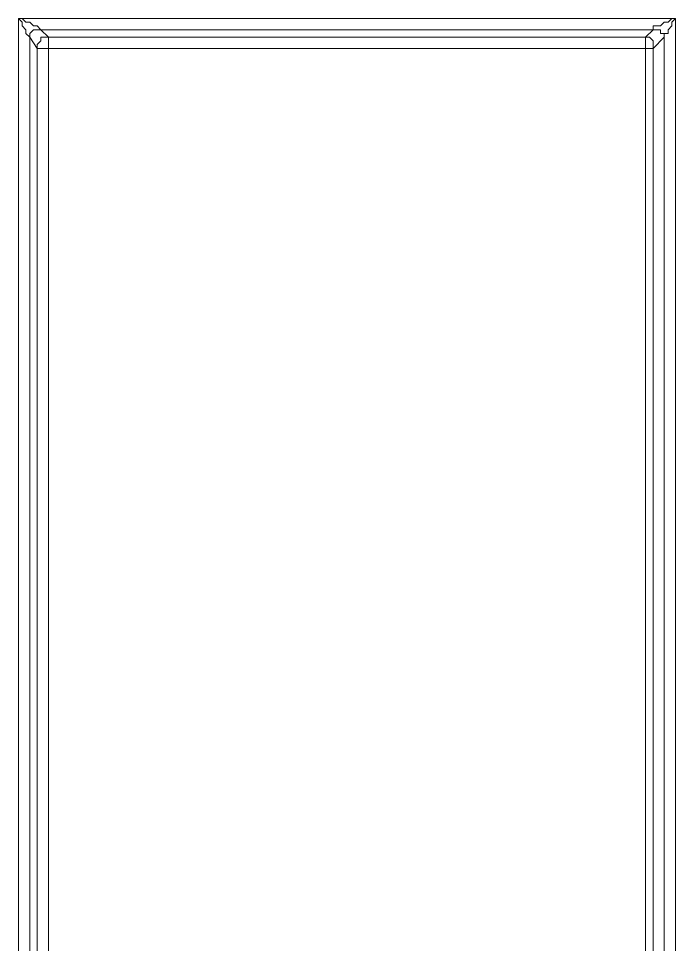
# Model space of a CAD drawing. Header units: centimetres. Extents: x -12.2 to 12.2, y -6.1 to 6.1.
# Drawn here: x -9.413 to -8.792, y -5.385 to -4.51 of the extents above; entities that cross this region are included whole.
import ezdxf

# ---------------------------------------------------------------- set-up
doc = ezdxf.new("R2010")
doc.units = ezdxf.units.CM
doc.header["$MEASUREMENT"] = 0
doc.layers.add('Camada 1', color=7, linetype='Continuous')

msp = doc.modelspace()

# ---------------------------------------------------------------- linework, layer by layer
at = {"layer": 'Camada 1', "lineweight": 9}
for points in [[(-9.41276, -4.51034), (-9.41276, -4.51034), (-8.79187, -4.51034), (-8.79187, -4.51034)], [(-9.41276, -5.71331), (-9.41276, -5.71331), (-9.41276, -4.51034), (-9.41276, -4.51034)], [(-8.79187, -4.51034), (-8.79187, -4.51034), (-8.79187, -5.71331), (-8.79187, -5.71331)], [(-8.81304, -4.52092), (-8.81304, -4.52092), (-9.39159, -4.52092), (-9.39159, -4.52092)], [(-9.39159, -4.52092), (-9.39159, -4.52092), (-9.38454, -4.52798), (-9.38454, -4.52798)], [(-8.82009, -4.52798), (-8.82009, -4.52798), (-8.81304, -4.52092), (-8.81304, -4.52092)], [(-9.40217, -4.52798), (-9.40217, -4.52798), (-9.40217, -5.69567), (-9.40217, -5.69567)], [(-9.39512, -4.53856), (-9.39512, -4.53856), (-9.40217, -4.52798), (-9.40217, -4.52798)], [(-9.38454, -4.52798), (-9.38454, -4.52798), (-8.82009, -4.52798), (-8.82009, -4.52798)], [(-8.80245, -4.52798), (-8.80245, -4.52798), (-8.81304, -4.53856), (-8.81304, -4.53856)], [(-8.80245, -5.69567), (-8.80245, -5.69567), (-8.80245, -4.52798), (-8.80245, -4.52798)], [(-9.39512, -5.68509), (-9.39512, -5.68509), (-9.39512, -4.53856), (-9.39512, -4.53856)], [(-8.82009, -4.53856), (-8.82009, -4.53856), (-9.38454, -4.53856), (-9.38454, -4.53856)], [(-9.38454, -4.53856), (-9.38454, -4.53856), (-9.38454, -5.68509), (-9.38454, -5.68509)], [(-8.82009, -5.68509), (-8.82009, -5.68509), (-8.82009, -4.53856), (-8.82009, -4.53856)], [(-8.81304, -4.53856), (-8.81304, -4.53856), (-8.81304, -5.68509), (-8.81304, -5.68509)]]:
    msp.add_open_spline(points, degree=3, dxfattribs=at)
for points, knots in [([(-9.40217, -4.52798), (-9.40217, -4.52798), (-9.40217, -4.52798), (-9.40217, -4.52798), (-9.40217, -4.52798), (-9.4057, -4.52445), (-9.4057, -4.52445), (-9.4057, -4.52445), (-9.4057, -4.52092), (-9.4057, -4.52092), (-9.4057, -4.52092), (-9.40923, -4.51739), (-9.40923, -4.51739), (-9.40923, -4.51739), (-9.40923, -4.51387), (-9.40923, -4.51387), (-9.40923, -4.51387), (-9.41276, -4.51034), (-9.41276, -4.51034)], [0, 0, 0, 0, 0.166667, 0.166667, 0.166667, 0.333333, 0.333333, 0.333333, 0.5, 0.5, 0.5, 0.666667, 0.666667, 0.666667, 0.833333, 0.833333, 0.833333, 1, 1, 1, 1]), ([(-9.41276, -4.51034), (-9.41276, -4.51034), (-9.40923, -4.51034), (-9.40923, -4.51034), (-9.40923, -4.51034), (-9.4057, -4.51387), (-9.4057, -4.51387), (-9.4057, -4.51387), (-9.40217, -4.51387), (-9.40217, -4.51387), (-9.40217, -4.51387), (-9.39865, -4.51739), (-9.39865, -4.51739), (-9.39865, -4.51739), (-9.39512, -4.51739), (-9.39512, -4.51739), (-9.39512, -4.51739), (-9.39159, -4.52092), (-9.39159, -4.52092)], [0, 0, 0, 0, 0.166667, 0.166667, 0.166667, 0.333333, 0.333333, 0.333333, 0.5, 0.5, 0.5, 0.666667, 0.666667, 0.666667, 0.833333, 0.833333, 0.833333, 1, 1, 1, 1]), ([(-8.81304, -4.52092), (-8.81304, -4.52092), (-8.81304, -4.52092), (-8.81304, -4.52092), (-8.81304, -4.52092), (-8.81304, -4.51739), (-8.81304, -4.51739), (-8.81304, -4.51739), (-8.80951, -4.51739), (-8.80951, -4.51739), (-8.80951, -4.51739), (-8.80598, -4.51739), (-8.80598, -4.51739), (-8.80598, -4.51739), (-8.80245, -4.51387), (-8.80245, -4.51387), (-8.80245, -4.51387), (-8.79892, -4.51387), (-8.79892, -4.51387), (-8.79892, -4.51387), (-8.7954, -4.51034), (-8.7954, -4.51034), (-8.7954, -4.51034), (-8.79187, -4.51034), (-8.79187, -4.51034)], [0, 0, 0, 0, 0.125, 0.125, 0.125, 0.25, 0.25, 0.25, 0.375, 0.375, 0.375, 0.5, 0.5, 0.5, 0.625, 0.625, 0.625, 0.75, 0.75, 0.75, 0.875, 0.875, 0.875, 1, 1, 1, 1]), ([(-8.79187, -4.51034), (-8.79187, -4.51034), (-8.7954, -4.51387), (-8.7954, -4.51387), (-8.7954, -4.51387), (-8.7954, -4.51739), (-8.7954, -4.51739), (-8.7954, -4.51739), (-8.79892, -4.52092), (-8.79892, -4.52092), (-8.79892, -4.52092), (-8.79892, -4.52445), (-8.79892, -4.52445), (-8.79892, -4.52445), (-8.80245, -4.52445), (-8.80245, -4.52445), (-8.80245, -4.52445), (-8.80245, -4.52798), (-8.80245, -4.52798)], [0, 0, 0, 0, 0.166667, 0.166667, 0.166667, 0.333333, 0.333333, 0.333333, 0.5, 0.5, 0.5, 0.666667, 0.666667, 0.666667, 0.833333, 0.833333, 0.833333, 1, 1, 1, 1]), ([(-9.39159, -4.52092), (-9.39159, -4.52092), (-9.39512, -4.52092), (-9.39512, -4.52092), (-9.39512, -4.52092), (-9.39865, -4.52092), (-9.39865, -4.52092), (-9.39865, -4.52092), (-9.40217, -4.52445), (-9.40217, -4.52445), (-9.40217, -4.52445), (-9.40217, -4.52798), (-9.40217, -4.52798)], [0, 0, 0, 0, 0.25, 0.25, 0.25, 0.5, 0.5, 0.5, 0.75, 0.75, 0.75, 1, 1, 1, 1]), ([(-8.80245, -4.52798), (-8.80245, -4.52798), (-8.80245, -4.52798), (-8.80245, -4.52798), (-8.80245, -4.52798), (-8.80245, -4.52445), (-8.80245, -4.52445), (-8.80245, -4.52445), (-8.80598, -4.52445), (-8.80598, -4.52445), (-8.80598, -4.52445), (-8.80598, -4.52092), (-8.80598, -4.52092), (-8.80598, -4.52092), (-8.80951, -4.52092), (-8.80951, -4.52092), (-8.80951, -4.52092), (-8.81304, -4.52092), (-8.81304, -4.52092)], [0, 0, 0, 0, 0.166667, 0.166667, 0.166667, 0.333333, 0.333333, 0.333333, 0.5, 0.5, 0.5, 0.666667, 0.666667, 0.666667, 0.833333, 0.833333, 0.833333, 1, 1, 1, 1]), ([(-9.38454, -4.52798), (-9.38454, -4.52798), (-9.38454, -4.52798), (-9.38454, -4.52798), (-9.38454, -4.52798), (-9.38806, -4.52798), (-9.38806, -4.52798), (-9.38806, -4.52798), (-9.39159, -4.52798), (-9.39159, -4.52798), (-9.39159, -4.52798), (-9.39159, -4.53151), (-9.39159, -4.53151), (-9.39159, -4.53151), (-9.39512, -4.53503), (-9.39512, -4.53503), (-9.39512, -4.53503), (-9.39512, -4.53856), (-9.39512, -4.53856)], [0, 0, 0, 0, 0.166667, 0.166667, 0.166667, 0.333333, 0.333333, 0.333333, 0.5, 0.5, 0.5, 0.666667, 0.666667, 0.666667, 0.833333, 0.833333, 0.833333, 1, 1, 1, 1]), ([(-9.38454, -4.52798), (-9.38454, -4.52798), (-9.38454, -4.52798), (-9.38454, -4.52798), (-9.38454, -4.52798), (-9.38454, -4.53151), (-9.38454, -4.53151), (-9.38454, -4.53151), (-9.38454, -4.53503), (-9.38454, -4.53503), (-9.38454, -4.53503), (-9.38454, -4.53856), (-9.38454, -4.53856)], [0, 0, 0, 0, 0.25, 0.25, 0.25, 0.5, 0.5, 0.5, 0.75, 0.75, 0.75, 1, 1, 1, 1]), ([(-8.81304, -4.53856), (-8.81304, -4.53856), (-8.81304, -4.53503), (-8.81304, -4.53503), (-8.81304, -4.53503), (-8.81304, -4.53151), (-8.81304, -4.53151), (-8.81304, -4.53151), (-8.81656, -4.52798), (-8.81656, -4.52798), (-8.81656, -4.52798), (-8.82009, -4.52798), (-8.82009, -4.52798)], [0, 0, 0, 0, 0.25, 0.25, 0.25, 0.5, 0.5, 0.5, 0.75, 0.75, 0.75, 1, 1, 1, 1]), ([(-8.82009, -4.52798), (-8.82009, -4.52798), (-8.82009, -4.52798), (-8.82009, -4.52798), (-8.82009, -4.52798), (-8.82009, -4.53151), (-8.82009, -4.53151), (-8.82009, -4.53151), (-8.82009, -4.53503), (-8.82009, -4.53503), (-8.82009, -4.53503), (-8.82009, -4.53856), (-8.82009, -4.53856)], [0, 0, 0, 0, 0.25, 0.25, 0.25, 0.5, 0.5, 0.5, 0.75, 0.75, 0.75, 1, 1, 1, 1]), ([(-9.38454, -4.53856), (-9.38454, -4.53856), (-9.38454, -4.53856), (-9.38454, -4.53856), (-9.38454, -4.53856), (-9.38806, -4.53856), (-9.38806, -4.53856), (-9.38806, -4.53856), (-9.39159, -4.53856), (-9.39159, -4.53856), (-9.39159, -4.53856), (-9.39512, -4.53856), (-9.39512, -4.53856)], [0, 0, 0, 0, 0.25, 0.25, 0.25, 0.5, 0.5, 0.5, 0.75, 0.75, 0.75, 1, 1, 1, 1]), ([(-8.81304, -4.53856), (-8.81304, -4.53856), (-8.81304, -4.53856), (-8.81304, -4.53856), (-8.81304, -4.53856), (-8.81656, -4.53856), (-8.81656, -4.53856), (-8.81656, -4.53856), (-8.82009, -4.53856), (-8.82009, -4.53856)], [0, 0, 0, 0, 0.333333, 0.333333, 0.333333, 0.666667, 0.666667, 0.666667, 1, 1, 1, 1])]:
    msp.add_open_spline(points, degree=3, knots=knots, dxfattribs=at)

doc.saveas('drawing.dxf')
